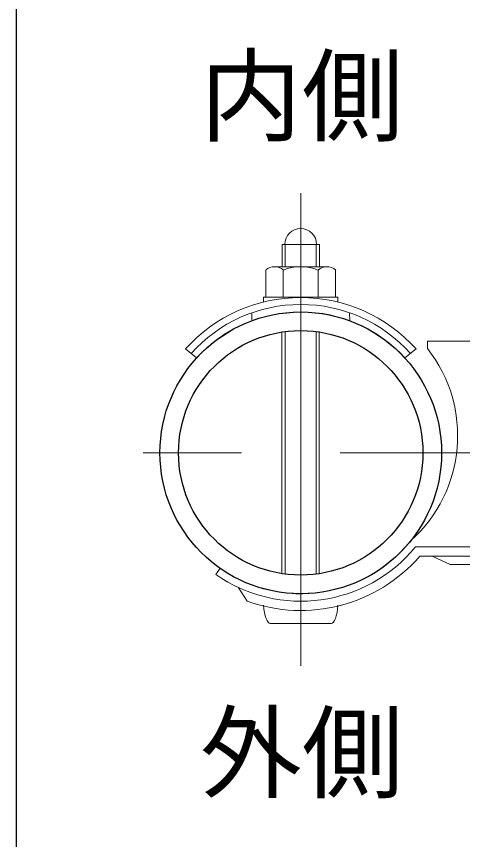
# Model space of a CAD drawing. Units: millimetres, scale not verified. Extents: x -4200 to 4200, y -2970 to 2970.
# Drawn here: x -3920 to -3632, y -2398 to -1868 of the extents above; entities that cross this region are included whole.
import ezdxf
from ezdxf.enums import TextEntityAlignment as Align

# ---------------------------------------------------------------- set-up
doc = ezdxf.new("R2010")
doc.units = ezdxf.units.MM
doc.header["$LTSCALE"] = 10
doc.linetypes.add('USER1', pattern=[50.8, 31.75, -6.35, 6.35, -6.35])
for name, color, linetype, lineweight in [('0-1_D-STR1', 1, 'Continuous', 25), ('0-2_D-BMK', 2, 'USER1', 13), ('0-6_D-STR3', 3, 'Continuous', 13), ('0-A_D-STR-TXT', 7, 'Continuous', 13), ('0-E_D-TTL', 7, 'Continuous', 25)]:
    doc.layers.add(name, color=color, linetype=linetype, lineweight=lineweight)
doc.styles.add('ＭＳ ゴシック', font='')
doc.styles.get('ＭＳ ゴシック').set_extended_font_data('MS Gothic')

msp = doc.modelspace()

# ---------------------------------------------------------------- linework, layer by layer
at = {"layer": '0-1_D-STR1'}
for radius in [90.75, 78.75]:
    msp.add_circle((-3736.67, -2149.18), radius, dxfattribs=at)
at = {"layer": '0-2_D-BMK'}
for p, q in [((-3736.67, -1982.03), (-3736.67, -2286.34)), ((-3393.77, -2149.18), (-3850.97, -2149.18))]:
    msp.add_line(p, q, dxfattribs=at)
at = {"layer": '0-6_D-STR3'}
for p, q in [((-3748.67, -2029.32), (-3748.67, -2014.93)), ((-3724.67, -2014.93), (-3748.67, -2014.93)), ((-3746.64, -2029.32), (-3746.64, -2014.93)), ((-3726.7, -2029.32), (-3726.7, -2014.93)), ((-3724.67, -2029.32), (-3724.67, -2014.93)), ((-3754, -2029.32), (-3719.36, -2029.32)), ((-3759.17, -2048.82), (-3759.17, -2031.42)), ((-3747.92, -2048.82), (-3747.92, -2031.42)), ((-3725.42, -2048.82), (-3725.42, -2031.42)), ((-3714.17, -2048.82), (-3714.17, -2031.42)), ((-3759.17, -2048.82), (-3714.17, -2048.82)), ((-3712.67, -2052.04), (-3712.67, -2048.82)), ((-3768.2, -2058.93), (-3768.14, -2064.06)), ((-3705.2, -2058.91), (-3705.13, -2064.09)), ((-3748.77, -2226.99), (-3748.77, -2071.37)), ((-3746.74, -2227.28), (-3746.74, -2071.08)), ((-3726.8, -2227.31), (-3726.8, -2071.05)), ((-3724.77, -2227.03), (-3724.77, -2071.33)), ((-3592.07, -2077.18), (-3655.01, -2077.18)), ((-3655.01, -2081.98), (-3655.01, -2077.18)), ((-3811.04, -2082.29), (-3803.78, -2088.09)), ((-3662.29, -2082.29), (-3669.56, -2088.09)), ((-3662.73, -2209.7), (-3605.9, -2209.7)), ((-3659.94, -2215.7), (-3614.9, -2215.7)), ((-3652.03, -2215.7), (-3640.28, -2221.18)), ((-3788.72, -2223.52), (-3791.47, -2227.45)), ((-3592.07, -2221.18), (-3640.28, -2221.18)), ((-3777.05, -2235.78), (-3771.26, -2244.66)), ((-3756.17, -2259.13), (-3717.17, -2259.13))]:
    msp.add_line(p, q, dxfattribs=at)
msp.add_lwpolyline([(-3760.67, -2052.04), (-3760.67, -2048.82), (-3712.67, -2048.82)], dxfattribs=at)
for centre, radius, start, end in [((-3736.67, -2014.93), 10.2, 0, 180), ((-3753.54, -2037.85), 8.55, 48.8349, 131.1651), ((-3736.67, -2060.5), 31.18, 68.853, 111.147), ((-3719.79, -2037.86), 8.55, 48.865, 131.135), ((-3736.67, -2149.1), 99.98, 41.9327, 138.0673), ((-3736.67, -2148.67), 95.05, 41.9039, 138.0961), ((-3736.67, -2149.15), 90.73, 42.3182, 137.7038), ((-3726.28, -2138.17), 90.75, 311.8809, 38.2542), ((-3736.67, -2149.18), 90.75, 235, 322.4482), ((-3736.67, -2149.18), 95.55, 235, 320.6975), ((-3736.67, -2149.18), 101.55, 250.0846, 319.0748)]:
    msp.add_arc(centre, radius, start, end, dxfattribs=at)
for centre, start_param, end_param in [((-3756.17, -2244.73), 1.755604, 3.141593), ((-3717.17, -2244.73), 3.141593, 4.527581)]:
    msp.add_ellipse(centre, major_axis=(0, 14.4), ratio=0.3125, start_param=start_param, end_param=end_param, dxfattribs=at)
at = {"layer": '0-E_D-TTL'}
msp.add_lwpolyline([(-3919.93, 2739.97), (3920.07, 2739.97), (3920.07, -2740.03), (-3919.93, -2740.03)], close=True, dxfattribs=at)

# ---------------------------------------------------------------- texts
at = {"layer": '0-A_D-STR-TXT', "style": 'ＭＳ ゴシック'}
for s, p in [('内側', (-3801.64, -1957.83)), ('外側', (-3801.64, -2380.8))]:
    msp.add_text(s, height=48.09, dxfattribs=at).set_placement(p, align=Align.BOTTOM_LEFT)

doc.saveas('drawing.dxf')
